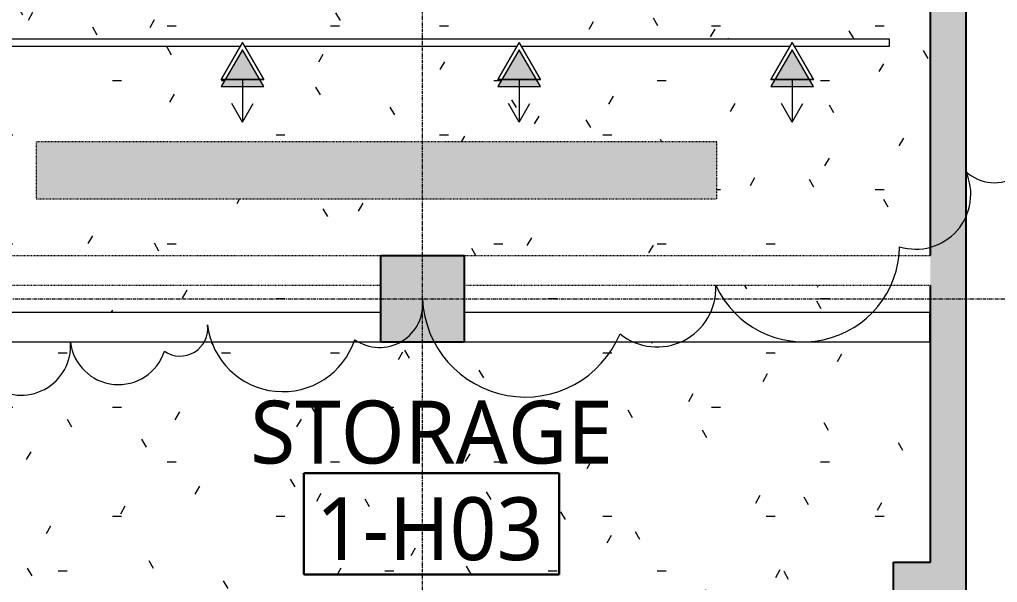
# Model space of a CAD drawing. Header units: inches. Extents: x -265 to 1586, y -1320 to 675.
# Drawn here: x 1054.4 to 1192.3, y 82.9 to 162.2 of the extents above; entities that cross this region are included whole.
import ezdxf

# ---------------------------------------------------------------- set-up
doc = ezdxf.new("R2010")
doc.units = ezdxf.units.IN
doc.header["$MEASUREMENT"] = 0
for name, pattern in [('Dash 1_16_', [0.125, 0.0625, -0.0625]), ('Grid Line', [0.875, 0.5, -0.125, 0.125, -0.125]), ('Hidden 1_16_', [0.09375, 0.0625, -0.03125])]:
    doc.linetypes.add(name, pattern=pattern)
for name, color, linetype, lineweight in [('A-AREA-IDEN', 2, 'Continuous', 30), ('A-DETL', 90, 'Continuous', 9), ('A-DETL-GENF', 92, 'Continuous', 15), ('A-DETL-MBND', 5, 'Continuous', 15), ('A-WALL-PATT', 111, 'Continuous', 15), ('E-LITE-EQPM', 33, 'Continuous', 15), ('G-ANNO-REVC', 71, 'Continuous', 15), ('I-WALL', 2, 'Continuous', 15), ('S-COLS', 52, 'Continuous', 15), ('S-GRID', 1, 'Continuous', 9)]:
    doc.layers.add(name, color=color, linetype=linetype, lineweight=lineweight)
doc.styles.add('Trebuchet MS_2', font='trebuc.ttf', dxfattribs={"height": 8.861538})
doc.styles.add('Trebuchet MS_B', font='trebucbd.ttf', dxfattribs={"height": 8.861538})

# ---------------------------------------------------------------- blocks, each defined once
blk = doc.blocks.new('STRC_Concrete-Rectangular-Column - 11 3_4 x 12 1_4-892439-LEVEL 1')
at = {"layer": 'S-COLS'}
blk.add_hatch(color=8, dxfattribs=at).paths.add_polyline_path([(2.97, -6.12), (5.87, -6.12), (5.87, 6.12), (-5.88, 6.12), (-5.88, -6.12)], flags=0)
at = {"layer": 'S-COLS', "color": 55, "lineweight": 25}
for p, q in [((-5.88, 6.12), (5.87, 6.12)), ((-5.88, -6.12), (-5.88, 6.12)), ((5.87, 6.12), (5.87, -6.12)), ((5.87, -6.12), (-5.88, -6.12))]:
    blk.add_line(p, q, dxfattribs=at)
blk = doc.blocks.new('Light_T1_Track Light - Light_T1_Track Light EXISTING-1195758-LEVEL 1')
at = {"layer": 'E-LITE-EQPM'}
for p, q in [((0, 0), (-3, -5.2)), ((0, 0), (-3, -5.2)), ((-3, -5.2), (0, 0)), ((3, -5.2), (0, 0)), ((3, -5.2), (0, 0)), ((0, 0), (3, -5.2)), ((-3, -5.2), (3, -5.2)), ((-3, -5.2), (3, -5.2)), ((3, -5.2), (-3, -5.2)), ((0, -5.2), (0, -11.2)), ((0, -11.2), (-1.5, -8.6)), ((0, -11.2), (1.5, -8.6))]:
    blk.add_line(p, q, dxfattribs=at)
blk = doc.blocks.new('Light_T1_Track Light - Light_T1_Track Light EXISTING-1195817-LEVEL 1')
at = {"layer": 'E-LITE-EQPM'}
for p, q in [((0, 0), (-3, -5.2)), ((0, 0), (-3, -5.2)), ((-3, -5.2), (0, 0)), ((3, -5.2), (0, 0)), ((3, -5.2), (0, 0)), ((0, 0), (3, -5.2)), ((-3, -5.2), (3, -5.2)), ((-3, -5.2), (3, -5.2)), ((3, -5.2), (-3, -5.2)), ((0, -5.2), (0, -11.2)), ((0, -11.2), (-1.5, -8.6)), ((0, -11.2), (1.5, -8.6))]:
    blk.add_line(p, q, dxfattribs=at)
blk = doc.blocks.new('Room Tag_SA - Room Tag-7648-LEVEL 1')
at = {"layer": 'A-AREA-IDEN'}
for p, q in [((-0.1875, -0.0898), (-0.1875, -0.2383)), ((-0.1875, -0.0898), (0.1875, -0.0898)), ((0.1875, -0.0898), (0.1875, -0.2383)), ((-0.1875, -0.2383), (0.1875, -0.2383))]:
    blk.add_line(p, q, dxfattribs=at)
blk = doc.blocks.new('Family - ___-1632115-LEVEL 1')
at = {"layer": 'G-ANNO-REVC'}
for centre, radius, start, end in [((1191.88, 145.04), 5.83, 226.4922, 21.2834), ((1180.82, 137.59), 7.75, 252.7441, 24.5545), ((1164.96, 130.34), 13.56, 204.5545, 359.3457), ((1144.34, 124.33), 8.28, 230.7842, 2.5945), ((1105.18, 122.09), 6.11, 235.1259, 6.9362), ((1125.72, 123.49), 14.5, 182.5945, 337.3858), ((1077.06, 118.66), 3.9, 235.376, 7.1863), ((1091.54, 120.44), 10.69, 186.9362, 341.7274), ((1054.65, 116.21), 6.96, 232.2687, 4.079), ((1068.36, 117.56), 6.82, 187.1863, 341.9776)]:
    blk.add_arc(centre, radius, start, end, dxfattribs=at)

msp = doc.modelspace()

# ---------------------------------------------------------------- hatches: boundary and pattern name
at = {"layer": 'A-DETL-GENF'}
for points in [[(1088.8678, 152.7608), (1085.8678, 157.957), (1082.8678, 152.7608)], [(1127.8678, 152.7608), (1124.8678, 157.957), (1121.8678, 152.7608)], [(1160.3678, 152.7608), (1166.3678, 152.7608), (1163.3678, 157.957), (1160.9451, 153.7608)], [(1121.8678, 136.957), (1152.7428, 136.957), (1152.7428, 144.957), (1056.7428, 144.957), (1056.7428, 136.957), (1120.3334, 136.957)]]:
    msp.add_hatch(color=9, dxfattribs=at).paths.add_polyline_path(points, flags=0)
at = {"layer": 'A-DETL-MBND', "lineweight": 9}
h = msp.add_hatch(dxfattribs=at)
h.set_pattern_fill('FP_2', color=256, style=0, pattern_type=2)
h.set_pattern_definition([(0, (0, 0), (30.72, 7.68), [1.267, -21.773, 1.267, -21.773, -122.88]), (0, (0, 0), (30.72, 7.68), [-46.08, 1.267, -44.813, 1.267, -21.773, -53.76]), (0, (0, 0), (30.72, 7.68), [-115.2, 1.267, -14.093, 1.267, -37.133]), (120, (11.52, 3.84), (-22.011075, 22.7643), [1.267, -21.773, 1.267, -21.773, -122.88]), (120, (11.52, 3.84), (-22.011075, 22.7643), [-46.08, 1.267, -44.813, 1.267, -21.773, -53.76]), (120, (11.52, 3.84), (-22.011075, 22.7643), [-115.2, 1.267, -14.093, 1.267, -37.133]), (240, (15.36, 19.2), (-8.708925, -30.4443), [1.267, -21.773, 1.267, -21.773, -122.88]), (240, (15.36, 19.2), (-8.708925, -30.4443), [-46.08, 1.267, -44.813, 1.267, -21.773, -53.76]), (240, (15.36, 19.2), (-8.708925, -30.4443), [-115.2, 1.267, -14.093, 1.267, -37.133])])
h.paths.add_polyline_path([(1138.8678, 81.7266), (1177.66, 81.7266), (1177.66, 85.7266), (1182.8678, 85.7266), (1182.8678, 124.707), (1117.115, 124.707), (1117.115, 120.957), (1182.7428, 120.957), (1182.7428, 116.707), (1031.7428, 116.707), (1031.7428, 81.7266), (1120.3334, 81.7266)], flags=0)
h.paths.add_polyline_path([(1026.8678, 82.2266), (1026.8678, 128.957), (1182.8678, 128.957), (1182.8678, 238.0385), (1182.3678, 238.0385), (1182.3678, 399.3185), (1182.8678, 399.3185), (1182.8678, 410.2266), (1160.3678, 410.2266), (1160.3678, 424.2266), (964.3678, 424.2266), (964.4073, 82.2266), (1006.9779, 82.2266)], flags=0)
h.paths.add_polyline_path([(995.6178, 102.5918), (994.8413, 102.694), (994.1178, 102.9937), (993.4965, 103.4705), (993.0197, 104.0918), (992.72, 104.8153), (992.6178, 105.5918), (992.72, 106.3683), (993.0197, 107.0918), (993.4965, 107.7131), (994.1178, 108.1899), (994.8413, 108.4896), (995.6178, 108.5918), (996.3943, 108.4896), (997.1178, 108.1899), (997.7391, 107.7131), (998.2159, 107.0918), (998.5156, 106.3683), (998.6178, 105.5918), (998.5156, 104.8153), (998.2159, 104.0918), (997.7391, 103.4705), (997.1178, 102.9937), (996.3943, 102.694)], flags=0)
h.paths.add_polyline_path([(1031.7428, 120.957), (1105.365, 120.957), (1105.365, 124.707), (1031.7428, 124.707)], flags=0)
h.paths.add_polyline_path([(1088.8678, 136.957), (1056.7428, 136.957), (1056.7428, 144.957), (1152.7428, 144.957), (1152.7428, 136.957), (1105.365, 136.957)], flags=0)
h.paths.add_polyline_path([(982.3678, 144.9032), (981.5913, 145.0054), (980.8678, 145.3051), (980.2465, 145.7819), (979.7697, 146.4032), (979.47, 147.1267), (979.3678, 147.9032), (979.47, 148.6796), (979.7697, 149.4032), (980.2465, 150.0245), (980.8678, 150.5013), (981.5913, 150.801), (982.3678, 150.9032), (983.1443, 150.801), (983.8678, 150.5013), (984.4891, 150.0245), (984.9659, 149.4032), (985.2656, 148.6796), (985.3678, 147.9032), (985.2656, 147.1267), (984.9659, 146.4032), (984.4891, 145.7819), (983.8678, 145.3051), (983.1443, 145.0054)], flags=0)
h.paths.add_polyline_path([(1166.3678, 152.7608), (1160.3678, 152.7608), (1160.9451, 153.7608), (1160.3678, 153.7608), (1163.0791, 158.457), (1125.1565, 158.457), (1127.8678, 153.7608), (1127.2904, 153.7608), (1127.8678, 152.7608), (1121.8678, 152.7608), (1122.4451, 153.7608), (1121.8678, 153.7608), (1124.5791, 158.457), (1086.1565, 158.457), (1088.8678, 153.7608), (1088.2904, 153.7608), (1088.8678, 152.7608), (1082.8678, 152.7608), (1083.4451, 153.7608), (1082.8678, 153.7608), (1085.5791, 158.457), (1047.1565, 158.457), (1049.8678, 153.7608), (1049.2904, 153.7608), (1049.8678, 152.7608), (1043.8678, 152.7608), (1044.4451, 153.7608), (1043.8678, 153.7608), (1046.5791, 158.457), (1033.1178, 158.457), (1033.1178, 159.457), (1177.1178, 159.457), (1177.1178, 158.457), (1163.6565, 158.457), (1166.3678, 153.7608), (1165.7904, 153.7608)], flags=0)
h.paths.add_polyline_path([(1060.5699, 164.957), (1000.3678, 164.957), (1000.3678, 388.2266), (1146.8678, 388.2266), (1146.8678, 164.957), (1063.6556, 164.957)], flags=0)
h.paths.add_polyline_path([(982.2245, 204.9032), (981.4481, 205.0054), (980.7245, 205.3051), (980.1032, 205.7819), (979.6264, 206.4032), (979.3267, 207.1267), (979.2245, 207.9032), (979.3678, 208.7788), (979.6264, 209.4032), (980.1032, 210.0245), (980.7245, 210.5013), (981.4481, 210.801), (982.2245, 210.9032), (983.001, 210.801), (983.7245, 210.5013), (984.3458, 210.0245), (984.8539, 209.3275), (985.1223, 208.6796), (985.2245, 207.9032), (985.0637, 206.9853), (984.8226, 206.4032), (984.3458, 205.7819), (983.7245, 205.3051), (983.001, 205.0054)], flags=0)
h.paths.add_polyline_path([(1166.6178, 204.9032), (1165.8413, 205.0054), (1165.1178, 205.3051), (1164.4965, 205.7819), (1164.0197, 206.4032), (1163.72, 207.1267), (1163.6178, 207.9032), (1163.7697, 208.7996), (1164.0197, 209.4032), (1164.4965, 210.0245), (1165.1178, 210.5013), (1165.8413, 210.801), (1166.6178, 210.9032), (1167.3943, 210.801), (1168.1178, 210.5013), (1168.7391, 210.0245), (1169.2159, 209.4032), (1169.5156, 208.6796), (1169.6178, 207.9032), (1169.5156, 207.1267), (1169.2159, 206.4032), (1168.7391, 205.7819), (1168.1178, 205.3051), (1167.3943, 205.0054)], flags=0)
h.paths.add_polyline_path([(982.0637, 264.9032), (981.2872, 265.0054), (980.5637, 265.3051), (979.9424, 265.7819), (979.4407, 266.4632), (979.1659, 267.1267), (979.0637, 267.9032), (979.2297, 268.8337), (979.4656, 269.4032), (979.9424, 270.0245), (980.5637, 270.5013), (981.2872, 270.801), (982.2297, 270.8813), (982.8402, 270.801), (983.5637, 270.5013), (984.185, 270.0245), (984.6618, 269.4032), (984.9615, 268.6796), (985.0637, 267.9032), (984.9615, 267.1267), (984.6618, 266.4032), (984.185, 265.7819), (983.5637, 265.3051), (982.8402, 265.0054), (982.2245, 264.9243)], flags=0)
h.paths.add_polyline_path([(1166.3678, 264.9032), (1165.5913, 265.0054), (1164.8678, 265.3051), (1164.2465, 265.7819), (1163.72, 266.5232), (1163.47, 267.1267), (1163.3678, 267.9032), (1163.47, 268.6796), (1163.7697, 269.4032), (1164.2465, 270.0245), (1164.8678, 270.5013), (1165.5913, 270.801), (1166.3678, 270.9032), (1167.1443, 270.801), (1167.8678, 270.5013), (1168.4891, 270.0245), (1168.9659, 269.4032), (1169.2656, 268.6796), (1169.3678, 267.9032), (1169.2159, 267.0067), (1168.9659, 266.4032), (1168.4891, 265.7819), (1167.8678, 265.3051), (1167.1443, 265.0054), (1166.6178, 264.9361)], flags=0)
h.paths.add_polyline_path([(1166.3678, 324.9032), (1165.5913, 325.0054), (1164.8678, 325.3051), (1164.2465, 325.7819), (1163.7697, 326.4032), (1163.47, 327.1267), (1163.3678, 327.9032), (1163.47, 328.6796), (1163.7697, 329.4032), (1164.2465, 330.0245), (1164.8678, 330.5013), (1165.5913, 330.801), (1166.3678, 330.9032), (1167.1443, 330.801), (1167.8678, 330.5013), (1168.4891, 330.0245), (1168.9659, 329.4032), (1169.2656, 328.6796), (1169.3678, 327.9032), (1169.224, 327.0264), (1168.9659, 326.4032), (1168.4891, 325.7819), (1167.8678, 325.3051), (1167.1443, 325.0054)], flags=0)
h.paths.add_polyline_path([(982.2297, 324.9032), (981.4533, 325.0054), (980.7297, 325.3051), (980.1084, 325.7819), (979.6317, 326.4032), (979.332, 327.1267), (979.2297, 327.9032), (979.332, 328.6796), (979.6317, 329.4032), (980.1084, 330.0245), (980.7297, 330.5013), (981.4533, 330.801), (982.3678, 330.885), (983.1443, 330.7438), (983.7297, 330.5013), (984.3511, 330.0245), (984.8278, 329.4032), (985.1275, 328.6796), (985.2297, 327.9032), (985.0637, 326.9726), (984.8278, 326.4032), (984.3511, 325.7819), (983.7297, 325.3051), (983.0062, 325.0054)], flags=0)
h.paths.add_polyline_path([(1166.7279, 384.9032), (1165.9514, 385.0054), (1165.2279, 385.3051), (1164.6066, 385.7819), (1164.1298, 386.4032), (1163.8301, 387.1267), (1163.7279, 387.9032), (1163.8301, 388.6796), (1164.1298, 389.4032), (1164.6066, 390.0245), (1165.2279, 390.5013), (1165.9514, 390.801), (1166.7279, 390.9032), (1167.5043, 390.801), (1168.2279, 390.5013), (1168.8492, 390.0245), (1169.326, 389.4032), (1169.6348, 388.6102), (1169.7279, 387.9032), (1169.6257, 387.1267), (1169.2656, 386.3245), (1168.8492, 385.7819), (1168.2279, 385.3051), (1167.5043, 385.0054)], flags=0)
h.paths.add_polyline_path([(982.3678, 384.9032), (981.4533, 385.0626), (980.8678, 385.3051), (980.2465, 385.7819), (979.7697, 386.4032), (979.47, 387.1267), (979.3678, 387.9032), (979.47, 388.6796), (979.7697, 389.4032), (980.2465, 390.0245), (980.8678, 390.5013), (981.5913, 390.801), (982.3678, 390.9032), (983.1443, 390.801), (983.8678, 390.5013), (984.4891, 390.0245), (984.9659, 389.4032), (985.2656, 388.6796), (985.3678, 387.9032), (985.2656, 387.1267), (984.9659, 386.4032), (984.4891, 385.7819), (983.7297, 385.2479), (983.1443, 385.0054)], flags=0)
h.paths.add_polyline_path([(1121.1178, 403.2266), (1120.3334, 403.3322), (1119.6178, 403.6286), (1118.9965, 404.1053), (1118.5197, 404.7266), (1118.22, 405.4502), (1118.1178, 406.2266), (1118.22, 407.0031), (1118.5197, 407.7266), (1118.9965, 408.348), (1119.6178, 408.8247), (1120.3413, 409.1244), (1121.1178, 409.2266), (1121.8943, 409.1244), (1122.6178, 408.8247), (1123.2391, 408.348), (1123.7159, 407.7266), (1124.0156, 407.0031), (1124.1178, 406.2266), (1124.0156, 405.4502), (1123.7159, 404.7266), (1123.2391, 404.1053), (1122.6178, 403.6286), (1121.8943, 403.3289)], flags=0)
h.paths.add_polyline_path([(1073.1178, 403.2266), (1072.3413, 403.3289), (1071.6178, 403.6286), (1070.9965, 404.1053), (1070.5197, 404.7266), (1070.22, 405.4502), (1070.1178, 406.2266), (1070.22, 407.0031), (1070.5197, 407.7266), (1070.9965, 408.348), (1071.6178, 408.8247), (1072.3413, 409.1244), (1073.1178, 409.2266), (1073.8943, 409.1244), (1074.6178, 408.8247), (1075.2391, 408.348), (1075.7159, 407.7266), (1076.0156, 407.0031), (1076.1178, 406.2266), (1076.0156, 405.4502), (1075.7159, 404.7266), (1075.2391, 404.1053), (1074.6178, 403.6286), (1073.8943, 403.3289)], flags=0)
h.paths.add_polyline_path([(1024.7845, 403.2266), (1024.008, 403.3289), (1023.2845, 403.6286), (1022.6631, 404.1053), (1022.1864, 404.7266), (1021.8867, 405.4502), (1021.7845, 406.2266), (1021.8867, 407.0031), (1022.1864, 407.7266), (1022.6631, 408.348), (1023.2845, 408.8247), (1024.008, 409.1244), (1024.7845, 409.2266), (1025.5609, 409.1244), (1026.2845, 408.8247), (1026.9058, 408.348), (1027.3825, 407.7266), (1027.6822, 407.0031), (1027.7845, 406.2266), (1027.6822, 405.4502), (1027.3825, 404.7266), (1026.9058, 404.1053), (1026.2845, 403.6286), (1025.5609, 403.3289)], flags=0)
at = {"layer": 'A-WALL-PATT'}
h = msp.add_hatch(color=8, dxfattribs=at)
h.paths.add_polyline_path([(1182.8678, 85.7266), (1187.8678, 85.7266), (1187.8678, 238.0385), (1182.8678, 238.0385), (1182.8678, 102.9937)], flags=0)
h.paths.add_polyline_path([(1187.8678, 399.3185), (1187.8678, 410.2266), (1182.8678, 410.2266), (1182.8678, 399.3185)], flags=0)
msp.add_hatch(color=8, dxfattribs=at).paths.add_polyline_path([(1182.66, 80.7266), (1187.8678, 80.7266), (1187.8678, 85.7266), (1177.66, 85.7266), (1177.66, 80.7266), (1182.4583, 80.7266)], flags=0)

# ---------------------------------------------------------------- linework, layer by layer
at = {"layer": 'A-DETL'}
for p, q in [((1085.8678, 157.957), (1082.8678, 152.7608)), ((1088.8678, 152.7608), (1085.8678, 157.957)), ((1124.8678, 157.957), (1121.8678, 152.7608)), ((1127.8678, 152.7608), (1124.8678, 157.957)), ((1163.3678, 157.957), (1160.3678, 152.7608)), ((1166.3678, 152.7608), (1163.3678, 157.957)), ((1082.8678, 152.7608), (1088.8678, 152.7608)), ((1121.8678, 152.7608), (1127.8678, 152.7608)), ((1160.3678, 152.7608), (1166.3678, 152.7608))]:
    msp.add_line(p, q, dxfattribs=at)
at = {"layer": 'A-DETL', "linetype": 'Dash 1_16_'}
for p, q in [((1152.7428, 144.957), (1056.7428, 144.957)), ((1056.7428, 144.957), (1056.7428, 136.957)), ((1152.7428, 136.957), (1152.7428, 144.957)), ((1056.7428, 136.957), (1152.7428, 136.957))]:
    msp.add_line(p, q, dxfattribs=at)
at = {"layer": 'A-DETL-MBND', "lineweight": 9}
for p, q in [((1177.1178, 159.457), (1033.1178, 159.457)), ((1177.1178, 158.457), (1177.1178, 159.457)), ((1047.1565, 158.457), (1085.5791, 158.457)), ((1086.1565, 158.457), (1124.5791, 158.457)), ((1125.1565, 158.457), (1163.0791, 158.457)), ((1163.6565, 158.457), (1177.1178, 158.457))]:
    msp.add_line(p, q, dxfattribs=at)
at = {"layer": 'I-WALL', "color": 55, "lineweight": 25}
for p, q in [((1182.8678, 128.957), (1182.8678, 238.0385)), ((1187.8678, 238.0385), (1187.8678, 80.7266)), ((1182.8678, 85.7266), (1182.8678, 124.707)), ((1177.66, 85.7266), (1182.8678, 85.7266)), ((1177.66, 81.6641), (1177.66, 85.7266))]:
    msp.add_line(p, q, dxfattribs=at)
at = {"layer": 'I-WALL', "color": 135, "linetype": 'Hidden 1_16_', "lineweight": 9}
for p, q in [((1026.8678, 128.957), (1105.365, 128.957)), ((1117.115, 128.957), (1182.8678, 128.957)), ((1105.365, 124.707), (1031.7428, 124.707)), ((1182.8678, 124.707), (1117.115, 124.707))]:
    msp.add_line(p, q, dxfattribs=at)
at = {"layer": 'I-WALL'}
for p, q in [((1031.7428, 120.957), (1105.365, 120.957)), ((1117.115, 120.957), (1182.7428, 120.957)), ((1182.7428, 120.957), (1182.7428, 116.707)), ((1105.365, 116.707), (1031.7428, 116.707)), ((1182.7428, 116.707), (1117.115, 116.707))]:
    msp.add_line(p, q, dxfattribs=at)
at = {"layer": 'S-GRID', "linetype": 'Grid Line'}
for p, q in [((1111.24, -1320.0838), (1111.24, 575.1823)), ((-229.0036, 122.832), (1485.6897, 122.832))]:
    msp.add_line(p, q, dxfattribs=at)

# ---------------------------------------------------------------- block references
at = {"layer": 'A-AREA-IDEN', "xscale": 95.99999999999994, "yscale": 95.99999999999994, "zscale": 95.99999999999994}
msp.add_blockref('Room Tag_SA - Room Tag-7648-LEVEL 1', (1112.5175, 106.8565), dxfattribs=at)
at = {"layer": 'E-LITE-EQPM'}
for name, p in [('Light_T1_Track Light - Light_T1_Track Light EXISTING-1195758-LEVEL 1', (1085.8678, 158.957)), ('Light_T1_Track Light - Light_T1_Track Light EXISTING-1195758-LEVEL 1', (1124.8678, 158.957)), ('Light_T1_Track Light - Light_T1_Track Light EXISTING-1195817-LEVEL 1', (1163.3678, 158.957))]:
    msp.add_blockref(name, p, dxfattribs=at)
at = {"layer": 'G-ANNO-REVC'}
msp.add_blockref('Family - ___-1632115-LEVEL 1', (0, 0), dxfattribs=at)
at = {"layer": 'S-COLS', "color": 8}
msp.add_blockref('STRC_Concrete-Rectangular-Column - 11 3_4 x 12 1_4-892439-LEVEL 1', (1111.24, 122.832), dxfattribs=at)

# ---------------------------------------------------------------- texts
at = {"layer": 'A-AREA-IDEN', "lineweight": 9, "char_height": 8.86154, "attachment_point": 2, "line_spacing_factor": 1.032839}
for s, insert, width, style in [('STORAGE', (1112.5282, 108.4809), 62.856, 'Trebuchet MS_B'), ('1-H03', (1112.2422, 94.8573), 37.908, 'Trebuchet MS_2')]:
    msp.add_mtext(s, dxfattribs=dict(at, insert=insert, width=width, style=style))

doc.saveas('drawing.dxf')
